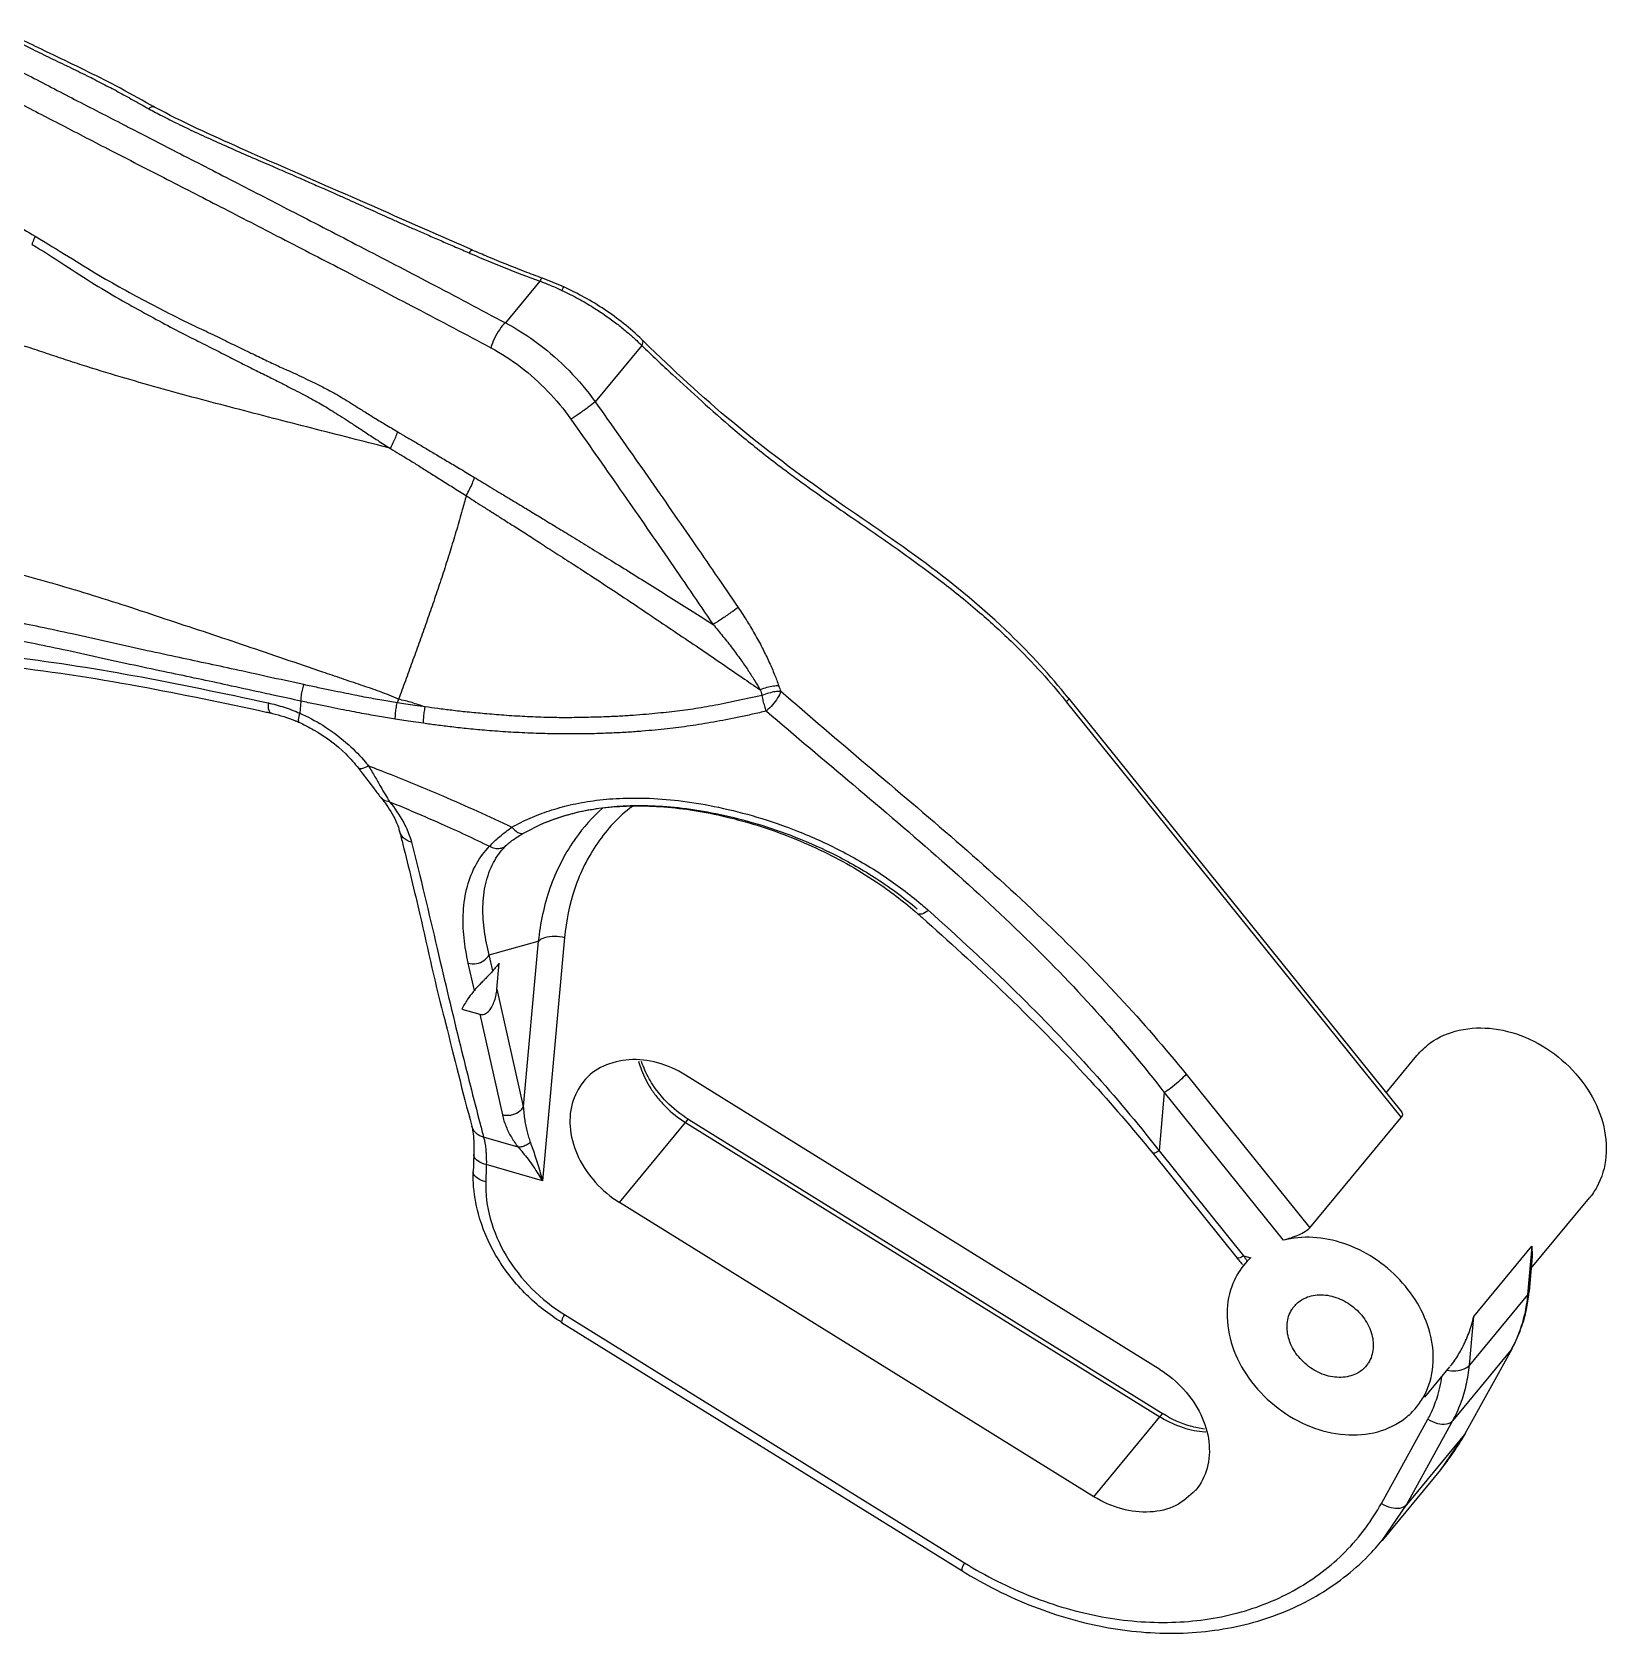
# Model space of a CAD drawing. Header units: inches. Extents: x 179987 to 181505, y -56815 to -55741.
# Drawn here: x 181127.1 to 181148.67, y -56754.26 to -56732.32 of the extents above; entities that cross this region are included whole.
import ezdxf

# ---------------------------------------------------------------- set-up
doc = ezdxf.new("R2010")
doc.units = ezdxf.units.IN
doc.header["$LTSCALE"] = 2
doc.header["$MEASUREMENT"] = 0
doc.layers.get('0').update_dxf_attribs({"linetype": 'CONTINUOUS'})

msp = doc.modelspace()

# ---------------------------------------------------------------- linework, layer by layer
for p, q in [((181134.057, -56735.729), (181133.584, -56736.3)), ((181134.386, -56735.809), (181134.092, -56735.688)), ((181135.451, -56736.61), (181134.814, -56737.381)), ((181130.784, -56741.481), (181130.769, -56741.647)), ((181141.267, -56741.491), (181145.851, -56747.183)), ((181141.294, -56741.437), (181141.294, -56741.437)), ((181141.294, -56741.437), (181145.861, -56747.109)), ((181131.887, -56742.813), (181131.887, -56742.812)), ((181132.134, -56743.261), (181132.134, -56743.26)), ((181133.83, -56743.29), (181134.085, -56743.162)), ((181134.085, -56743.162), (181134.088, -56743.161)), ((181133.362, -56744.954), (181134.035, -56744.77)), ((181134.035, -56744.77), (181133.829, -56747.034)), ((181134.395, -56744.719), (181134.091, -56748.053)), ((181133.16, -56745.442), (181133.076, -56745.069)), ((181133.411, -56745.174), (181133.362, -56744.954)), ((181133.468, -56745.426), (181133.5, -56745.069)), ((181133.16, -56745.442), (181133.142, -56745.463)), ((181133.468, -56745.426), (181133.829, -56747.034)), ((181132.989, -56745.698), (181133.233, -56745.768)), ((181133.233, -56745.768), (181133.543, -56747.149)), ((181145.648, -56746.844), (181146.069, -56746.334)), ((181142.547, -56750.633), (181136.05, -56746.603)), ((181142.907, -56746.591), (181144.601, -56748.695)), ((181142.609, -56746.842), (181142.537, -56747.638)), ((181142.609, -56746.842), (181144.238, -56748.865)), ((181135.146, -56748.346), (181136.051, -56747.251)), ((181136.051, -56747.251), (181142.548, -56751.282)), ((181136.095, -56747.213), (181142.593, -56751.244)), ((181144.601, -56748.695), (181145.851, -56747.183)), ((181133.123, -56747.302), (181133.123, -56747.3)), ((181133.759, -56747.589), (181133.286, -56747.452)), ((181133.152, -56747.689), (181133.152, -56747.689)), ((181142.45, -56747.674), (181143.607, -56749.112)), ((181142.537, -56747.638), (181143.695, -56749.076)), ((181134.091, -56748.053), (181133.323, -56747.829)), ((181141.644, -56752.377), (181135.146, -56748.346)), ((181147.634, -56749.249), (181148.431, -56748.286)), ((181146.848, -56749.909), (181147.645, -56748.944)), ((181147.645, -56748.944), (181147.584, -56749.613)), ((181147.645, -56748.944), (181147.649, -56749.086)), ((181143.695, -56749.076), (181143.792, -56749.104)), ((181143.745, -56749.151), (181143.696, -56749.207)), ((181143.7, -56749.202), (181143.711, -56749.188)), ((181143.748, -56749.147), (181143.708, -56749.192)), ((181147.649, -56749.086), (181147.606, -56749.564)), ((181147.584, -56749.613), (181146.788, -56750.577)), ((181147.606, -56749.564), (181147.584, -56749.613)), ((181134.393, -56749.883), (181139.873, -56753.283)), ((181134.354, -56749.989), (181139.834, -56753.389)), ((181146.788, -56750.577), (181146.848, -56749.909)), ((181147.357, -56750.37), (181146.56, -56751.335)), ((181147.368, -56750.355), (181146.721, -56751.523)), ((181147.368, -56750.355), (181147.357, -56750.37)), ((181146.175, -56751.016), (181146.521, -56750.597)), ((181141.644, -56752.377), (181142.548, -56751.282)), ((181145.583, -56752.468), (181146.219, -56751.315)), ((181145.924, -56752.487), (181146.56, -56751.335)), ((181146.721, -56751.523), (181145.924, -56752.487)), ((181146.732, -56751.507), (181146.39, -56752.01)), ((181146.39, -56752.01), (181145.591, -56752.978)), ((181145.593, -56752.975), (181145.924, -56752.487))]:
    msp.add_line(p, q)
for points, start_tangent, end_tangent in [([(181128.729, -56733.318), (181128.25, -56733.056), (181127.391, -56732.631), (181126.746, -56732.317)], (-0.875435, 0.483335), (-0.89611, 0.443833)), ([(181121.856, -56732.373), (181121.969, -56732.407), (181122.096, -56732.45), (181122.236, -56732.506), (181122.388, -56732.571), (181122.555, -56732.644), (181122.737, -56732.727), (181122.936, -56732.822), (181123.156, -56732.93), (181123.396, -56733.046), (181123.662, -56733.159), (181123.957, -56733.273), (181124.285, -56733.411), (181124.645, -56733.595), (181125.039, -56733.836), (181125.474, -56734.115), (181125.962, -56734.413), (181126.515, -56734.742), (181127.144, -56735.115)], (0.96147, -0.274911), (0.864438, -0.50274)), ([(181126.883, -56732.444), (181127.108, -56732.553)], (0.898375, -0.43923), (0.899125, -0.437691)), ([(181127.108, -56732.553), (181127.353, -56732.673), (181127.609, -56732.796), (181127.854, -56732.915), (181128.071, -56733.025), (181128.277, -56733.134), (181128.486, -56733.249)], (0.899125, -0.437691), (0.875407, -0.483387)), ([(181126.465, -56732.606), (181127.053, -56732.912), (181127.684, -56733.24), (181128.36, -56733.588), (181128.592, -56733.708)], (0.886052, -0.463586), (0.889155, -0.457605)), ([(181126.286, -56732.957), (181126.875, -56733.263), (181127.506, -56733.59), (181128.181, -56733.939), (181128.905, -56734.311), (181129.68, -56734.709), (181130.512, -56735.138), (181131.404, -56735.599), (181132.36, -56736.099), (181133.385, -56736.641)], (0.886204, -0.463295), (0.882195, -0.470885)), ([(181128.486, -56733.249), (181128.702, -56733.368)], (0.875407, -0.483387), (0.876745, -0.480955)), ([(181128.774, -56733.346), (181128.764, -56733.341), (181128.702, -56733.368)], (-0.80009, 0.59988), (-0.782935, -0.622103)), ([(181128.702, -56733.368), (181128.885, -56733.466)], (0.876729, -0.480986), (0.886648, -0.462445)), ([(181128.776, -56733.344), (181128.729, -56733.318)], (-0.876054, 0.482213), (-0.875435, 0.483335)), ([(181133.108, -56735.293), (181131.601, -56734.63), (181129.952, -56733.906), (181128.779, -56733.345)], (-0.915733, 0.401788), (-0.879789, 0.475364)), ([(181128.885, -56733.466), (181129.095, -56733.572)], (0.886648, -0.462445), (0.896955, -0.442122)), ([(181129.095, -56733.572), (181129.337, -56733.688), (181129.61, -56733.812), (181129.903, -56733.942), (181130.196, -56734.07), (181130.462, -56734.185), (181130.696, -56734.287), (181130.901, -56734.377), (181131.084, -56734.457), (181131.249, -56734.53), (181131.399, -56734.597), (181131.538, -56734.659), (181131.67, -56734.719), (181131.8, -56734.777), (181131.93, -56734.836), (181132.066, -56734.897), (181132.213, -56734.962), (181132.372, -56735.032), (181132.542, -56735.106), (181132.72, -56735.183), (181132.903, -56735.262)], (0.896955, -0.442122), (0.917748, -0.397164)), ([(181128.592, -56733.708), (181129.085, -56733.961), (181129.862, -56734.361), (181130.697, -56734.791), (181131.593, -56735.254), (181132.554, -56735.755), (181133.584, -56736.3)], (0.889155, -0.457605), (0.88236, -0.470574)), ([(181127.101, -56735.225), (181127.117, -56735.187), (181127.131, -56735.15), (181127.144, -56735.115)], (0.399422, 0.916767), (0.320699, 0.947181)), ([(181127.144, -56735.115), (181127.602, -56735.393), (181128.014, -56735.645), (181128.391, -56735.859), (181128.736, -56736.044), (181129.048, -56736.206), (181129.328, -56736.343), (181129.577, -56736.46), (181129.807, -56736.572), (181130.024, -56736.678), (181130.226, -56736.775), (181130.41, -56736.862), (181130.575, -56736.938), (181130.721, -56737.004), (181130.851, -56737.065), (181130.969, -56737.121), (181131.077, -56737.175), (181131.181, -56737.23), (181131.283, -56737.288), (181131.39, -56737.352), (181131.505, -56737.423), (181131.633, -56737.503), (181131.775, -56737.592), (181131.934, -56737.688), (181132.11, -56737.792)], (0.865168, -0.501483), (0.861227, -0.508221)), ([(181127.101, -56735.225), (181127.55, -56735.509), (181127.961, -56735.773), (181128.34, -56735.997), (181128.685, -56736.189), (181128.999, -56736.358), (181129.281, -56736.504), (181129.527, -56736.627), (181129.754, -56736.742), (181129.969, -56736.852), (181130.172, -56736.954), (181130.357, -56737.046), (181130.52, -56737.128), (181130.664, -56737.202), (181130.79, -56737.267), (181130.902, -56737.326), (181131.003, -56737.382), (181131.099, -56737.437), (181131.194, -56737.495), (181131.295, -56737.558), (181131.406, -56737.629), (181131.532, -56737.711), (181131.676, -56737.806), (181131.835, -56737.909), (181132.009, -56738.019)], (0.857056, -0.515223), (0.849101, -0.528231)), ([(181132.903, -56735.262), (181133.086, -56735.342)], (0.917748, -0.397164), (0.917488, -0.397763)), ([(181133.136, -56735.308), (181133.132, -56735.306), (181133.086, -56735.342)], (-0.741085, 0.671411), (-0.62889, -0.777494)), ([(181133.086, -56735.342), (181133.117, -56735.355)], (0.917501, -0.397735), (0.918252, -0.395996)), ([(181133.137, -56735.306), (181133.108, -56735.293)], (-0.915793, 0.40165), (-0.915733, 0.401788)), ([(181133.117, -56735.355), (181133.567, -56735.542), (181134.057, -56735.729)], (0.918252, -0.395996), (0.939084, -0.343687)), ([(181133.342, -56735.394), (181133.137, -56735.307)], (-0.922522, 0.385945), (-0.917499, 0.397737)), ([(181133.848, -56735.597), (181133.342, -56735.394)], (-0.934048, 0.357147), (-0.922522, 0.385945)), ([(181134.092, -56735.688), (181133.848, -56735.597)], (-0.939083, 0.34369), (-0.934048, 0.357147)), ([(181134.091, -56735.689), (181134.089, -56735.688), (181134.057, -56735.729)], (-0.635295, 0.77227), (-0.49626, -0.868174)), ([(181134.057, -56735.729), (181134.206, -56735.788)], (0.936965, -0.349423), (0.921975, -0.38725)), ([(181134.206, -56735.788), (181134.359, -56735.856)], (0.921975, -0.38725), (0.905355, -0.424655)), ([(181134.384, -56735.809), (181134.359, -56735.856)], (-0.392463, 0.919768), (-0.455916, -0.890023)), ([(181134.359, -56735.856), (181134.585, -56735.971), (181134.787, -56736.088)], (0.905345, -0.424677), (0.848933, -0.528501)), ([(181134.669, -56735.952), (181134.386, -56735.809)], (-0.8734, 0.487003), (-0.908578, 0.417715)), ([(181135.2, -56736.307), (181134.669, -56735.952)], (-0.782766, 0.622316), (-0.8734, 0.487003)), ([(181133.584, -56736.3), (181133.506, -56736.389), (181133.433, -56736.514), (181133.385, -56736.641)], (-0.766965, -0.641689), (-0.255215, -0.966884)), ([(181133.584, -56736.3), (181134.042, -56736.59), (181134.457, -56736.955), (181134.814, -56737.381)], (0.885964, -0.463754), (0.582441, -0.812873)), ([(181134.787, -56736.088), (181134.961, -56736.203), (181135.11, -56736.312)], (0.848933, -0.528501), (0.792594, -0.609749)), ([(181135.11, -56736.312), (181135.24, -56736.417), (181135.352, -56736.515), (181135.414, -56736.573)], (0.792594, -0.609749), (0.720759, -0.693186)), ([(181135.455, -56736.53), (181135.2, -56736.307)], (-0.718795, 0.695222), (-0.782766, 0.622316)), ([(181132.009, -56738.019), (181131.533, -56737.896), (181130.997, -56737.76), (181130.472, -56737.625), (181129.949, -56737.489), (181129.423, -56737.351), (181128.898, -56737.208), (181128.373, -56737.058), (181127.852, -56736.9), (181127.592, -56736.816), (181127.333, -56736.73), (181127.074, -56736.644), (181126.812, -56736.567)], (-0.966438, 0.2569), (-0.968814, 0.24779)), ([(181133.385, -56736.641), (181133.793, -56736.904), (181134.163, -56737.235), (181134.481, -56737.62)], (0.882107, -0.471049), (0.576389, -0.817175)), ([(181135.414, -56736.573), (181135.451, -56736.61)], (0.720759, -0.693186), (0.709986, -0.704216)), ([(181135.454, -56736.532), (181135.459, -56736.537), (181135.451, -56736.61)], (0.835454, -0.549561), (-0.386395, -0.922334)), ([(181135.451, -56736.61), (181135.873, -56737.009), (181136.273, -56737.374), (181136.7, -56737.747), (181137.187, -56738.144), (181137.732, -56738.55), (181138.331, -56738.968), (181138.962, -56739.405), (181139.559, -56739.844), (181140.083, -56740.27), (181140.537, -56740.687), (181140.93, -56741.095)], (0.718879, -0.695135), (0.670879, -0.741567)), ([(181135.491, -56736.566), (181135.454, -56736.531)], (-0.717007, 0.697066), (-0.715916, 0.698187)), ([(181141.294, -56741.437), (181140.496, -56740.565), (181139.346, -56739.598), (181138.071, -56738.703), (181136.697, -56737.662), (181135.491, -56736.566)], (-0.627497, 0.778619), (-0.717007, 0.697066)), ([(181134.814, -56737.381), (181134.719, -56737.456), (181134.596, -56737.544), (181134.481, -56737.62)], (-0.759404, -0.650619), (-0.849811, -0.527088)), ([(181134.814, -56737.381), (181135.493, -56738.347), (181136.146, -56739.285), (181136.771, -56740.197)], (0.577386, -0.816471), (0.563239, -0.826294)), ([(181132.009, -56738.019), (181132.049, -56737.94), (181132.083, -56737.864), (181132.11, -56737.792)], (0.468063, 0.883695), (0.325752, 0.945455)), ([(181132.11, -56737.792), (181132.231, -56737.864), (181132.361, -56737.941), (181132.498, -56738.023), (181132.645, -56738.11), (181132.804, -56738.204), (181132.976, -56738.306), (181133.163, -56738.418)], (0.861211, -0.508248), (0.854935, -0.518736)), ([(181134.481, -56737.62), (181135.157, -56738.585), (181135.807, -56739.522), (181136.429, -56740.432)], (0.576282, -0.817251), (0.56171, -0.827335)), ([(181132.009, -56738.019), (181132.129, -56738.092), (181132.257, -56738.171), (181132.393, -56738.256), (181132.539, -56738.348), (181132.696, -56738.447), (181132.865, -56738.552), (181133.047, -56738.667)], (0.858783, -0.51234), (0.839537, -0.543302)), ([(181133.047, -56738.667), (181133.093, -56738.581), (181133.132, -56738.497), (181133.163, -56738.418)], (0.48855, 0.872536), (0.332667, 0.943044)), ([(181133.163, -56738.418), (181133.262, -56738.478), (181133.371, -56738.544), (181133.492, -56738.617), (181133.624, -56738.697), (181133.769, -56738.784), (181133.926, -56738.879), (181134.099, -56738.985), (181134.29, -56739.101), (181134.504, -56739.231), (181134.741, -56739.377), (181135, -56739.536), (181135.276, -56739.706), (181135.561, -56739.884), (181135.852, -56740.066), (181136.143, -56740.25), (181136.429, -56740.432)], (0.854945, -0.518719), (0.842034, -0.539424)), ([(181133.047, -56738.667), (181132.993, -56738.863), (181132.917, -56739.13), (181132.837, -56739.395), (181132.754, -56739.658), (181132.668, -56739.92), (181132.58, -56740.179), (181132.49, -56740.437), (181132.399, -56740.693), (181132.307, -56740.948), (181132.214, -56741.202), (181132.12, -56741.456)], (-0.262129, -0.965033), (-0.346406, -0.938085)), ([(181133.047, -56738.667), (181133.152, -56738.735), (181133.269, -56738.81), (181133.399, -56738.893), (181133.541, -56738.983), (181133.698, -56739.082), (181133.87, -56739.191), (181134.06, -56739.315), (181134.274, -56739.453), (181134.514, -56739.607), (181134.779, -56739.779), (181135.064, -56739.966), (181135.361, -56740.164), (181135.665, -56740.369), (181135.97, -56740.574), (181136.27, -56740.776), (181136.558, -56740.972), (181136.828, -56741.157), (181137.074, -56741.327)], (0.841847, -0.539717), (0.821419, -0.570325)), ([(181132.12, -56741.456), (181131.866, -56741.351), (181131.605, -56741.261), (181131.343, -56741.172), (181131.082, -56741.083), (181130.559, -56740.905), (181130.036, -56740.727), (181129.513, -56740.551), (181128.989, -56740.378), (181128.466, -56740.204), (181127.942, -56740.037), (181127.417, -56739.88), (181127.154, -56739.806), (181126.892, -56739.735), (181126.628, -56739.665), (181126.364, -56739.6), (181126.102, -56739.531), (181125.861, -56739.42)], (-0.905116, 0.425164), (-0.834892, 0.550414)), ([(181130.824, -56741.255), (181130.325, -56741.146), (181129.881, -56741.048), (181129.475, -56740.961), (181129.068, -56740.874), (181128.622, -56740.778), (181128.136, -56740.669), (181127.651, -56740.561), (181127.21, -56740.467), (181126.818, -56740.384), (181126.464, -56740.313), (181126.144, -56740.252), (181125.853, -56740.198), (181125.588, -56740.15)], (-0.976868, 0.213845), (-0.984679, 0.174374)), ([(181136.771, -56740.197), (181136.672, -56740.269), (181136.545, -56740.357), (181136.429, -56740.432)], (-0.790503, -0.612458), (-0.848963, -0.528452)), ([(181136.771, -56740.197), (181136.896, -56740.389), (181137.012, -56740.584), (181137.113, -56740.773), (181137.199, -56740.953), (181137.271, -56741.119), (181137.328, -56741.271)], (0.563236, -0.826296), (0.32985, -0.944033)), ([(181130.281, -56741.372), (181129.834, -56741.274), (181129.426, -56741.186), (181129.015, -56741.1), (181128.562, -56741.004), (181128.068, -56740.895), (181127.583, -56740.789), (181127.142, -56740.698), (181126.751, -56740.62), (181126.399, -56740.555), (181126.079, -56740.499), (181125.788, -56740.449), (181125.522, -56740.404)], (-0.977108, 0.212746), (-0.986145, 0.165886)), ([(181136.429, -56740.432), (181136.564, -56740.594), (181136.692, -56740.757), (181136.808, -56740.915), (181136.911, -56741.064), (181136.999, -56741.202), (181137.074, -56741.327)], (0.653887, -0.756592), (0.495304, -0.86872)), ([(181125.257, -56740.769), (181126.747, -56740.868), (181128.483, -56741.129), (181130.334, -56741.505)], (0.999862, -0.016616), (0.977403, -0.211383)), ([(181125.248, -56740.912), (181126.66, -56740.995), (181128.563, -56741.276), (181130.309, -56741.63)], (0.99996, -0.008902), (0.977485, -0.211004)), ([(181140.93, -56741.095), (181141.253, -56741.472)], (0.670879, -0.741567), (0.629131, -0.7773)), ([(181130.784, -56741.481), (181130.791, -56741.408), (181130.804, -56741.331), (181130.824, -56741.255)], (0.03987, 0.999205), (0.288654, 0.957433)), ([(181132.103, -56741.504), (181132, -56741.487), (181131.892, -56741.469), (181131.776, -56741.448), (181131.652, -56741.425), (181131.516, -56741.398), (181131.366, -56741.368), (181131.201, -56741.335), (181131.021, -56741.297), (181130.824, -56741.255)], (-0.987969, 0.154655), (-0.976868, 0.213843)), ([(181137.328, -56741.271), (181137.254, -56741.277), (181137.165, -56741.296), (181137.074, -56741.327)], (-0.999565, 0.029509), (-0.929022, -0.370024)), ([(181137.074, -56741.327), (181137.087, -56741.364), (181137.101, -56741.402)], (0.345955, -0.938251), (0.341394, -0.93992)), ([(181137.355, -56741.347), (181137.281, -56741.352), (181137.192, -56741.371), (181137.101, -56741.402)], (-0.999658, -0.026137), (-0.918575, -0.395246)), ([(181137.355, -56741.347), (181137.313, -56741.438), (181137.243, -56741.533), (181137.158, -56741.617)], (-0.288893, -0.957361), (-0.771945, -0.63569)), ([(181137.328, -56741.271), (181137.341, -56741.309), (181137.353, -56741.341)], (0.329905, -0.944014), (0.32611, -0.945332)), ([(181137.353, -56741.341), (181138.538, -56742.356), (181139.759, -56743.398), (181140.937, -56744.466), (181141.997, -56745.539), (181142.907, -56746.591)], (0.754966, -0.655764), (0.627196, -0.778861)), ([(181130.422, -56741.402), (181130.281, -56741.372)], (-0.977197, 0.212335), (-0.977108, 0.212746)), ([(181130.334, -56741.505), (181130.342, -56741.606), (181130.37, -56741.643)], (-0.039287, -0.999228), (0.94235, -0.334628)), ([(181130.334, -56741.505), (181130.555, -56741.565)], (0.977409, -0.211357), (0.950337, -0.311224)), ([(181130.784, -56741.481), (181130.422, -56741.402)], (-0.977311, 0.21181), (-0.977197, 0.212335)), ([(181130.555, -56741.565), (181130.769, -56741.647)], (0.950337, -0.311224), (0.914636, -0.404279)), ([(181132.076, -56741.728), (181131.971, -56741.711), (181131.862, -56741.693), (181131.745, -56741.672), (181131.619, -56741.649), (181131.481, -56741.623), (181131.33, -56741.594), (181131.164, -56741.561), (181130.983, -56741.523), (181130.784, -56741.481)], (-0.987881, 0.155213), (-0.977252, 0.212083)), ([(181132.076, -56741.728), (181132.079, -56741.656), (181132.088, -56741.58), (181132.103, -56741.504)], (-0.005498, 0.999985), (0.227253, 0.973836)), ([(181132.12, -56741.456), (181132.111, -56741.48), (181132.103, -56741.504)], (-0.346018, -0.938228), (-0.348041, -0.937479)), ([(181132.487, -56741.561), (181132.346, -56741.541), (181132.219, -56741.522), (181132.103, -56741.504)], (-0.990528, 0.13731), (-0.988224, 0.153015)), ([(181132.486, -56741.56), (181132.396, -56741.53), (181132.305, -56741.502), (181132.214, -56741.477), (181132.12, -56741.456)], (-0.943703, 0.330794), (-0.981643, 0.19073)), ([(181132.463, -56741.785), (181132.465, -56741.714), (181132.473, -56741.637), (181132.486, -56741.561)], (-0.01613, 0.99987), (0.210476, 0.977599)), ([(181137.101, -56741.402), (181136.924, -56741.441), (181136.749, -56741.479), (181136.581, -56741.514), (181136.42, -56741.545), (181136.267, -56741.572), (181136.118, -56741.595), (181135.972, -56741.614), (181135.825, -56741.631), (181135.673, -56741.647), (181135.512, -56741.662), (181135.338, -56741.676), (181135.147, -56741.688), (181134.932, -56741.698), (181134.693, -56741.704), (181134.429, -56741.708), (181134.145, -56741.704), (181133.852, -56741.693), (181133.564, -56741.675), (181133.298, -56741.653), (181133.061, -56741.631), (181132.849, -56741.607), (181132.658, -56741.583), (181132.486, -56741.56)], (-0.97482, -0.222991), (-0.990627, 0.136592)), ([(181137.158, -56741.617), (181137.136, -56741.549), (181137.117, -56741.476), (181137.101, -56741.402)], (-0.334758, 0.942304), (-0.185612, 0.982623)), ([(181141.253, -56741.472), (181141.267, -56741.491)], (0.629131, -0.7773), (0.627098, -0.77894)), ([(181141.293, -56741.44), (181141.296, -56741.442), (181141.267, -56741.491)], (0.903847, -0.427856), (-0.636985, -0.770877)), ([(181130.309, -56741.63), (181130.369, -56741.643)], (0.977485, -0.211004), (0.977399, -0.211401)), ([(181130.369, -56741.643), (181130.394, -56741.649), (181130.701, -56741.747)], (0.977438, -0.21122), (0.924976, -0.380025)), ([(181130.701, -56741.747), (181130.707, -56741.749), (181130.723, -56741.756)], (0.924976, -0.380025), (0.92055, -0.390625)), ([(181130.723, -56741.756), (181130.751, -56741.768)], (0.92055, -0.390625), (0.914671, -0.404198)), ([(181130.769, -56741.647), (181130.746, -56741.738), (181130.753, -56741.766)], (-0.311984, -0.950087), (0.621014, -0.7838)), ([(181130.751, -56741.768), (181130.958, -56741.873)], (0.91456, -0.404451), (0.866537, -0.499112)), ([(181130.769, -56741.647), (181130.807, -56741.664)], (0.915057, -0.403324), (0.908265, -0.418395)), ([(181130.807, -56741.664), (181131.12, -56741.836)], (0.908265, -0.418395), (0.839976, -0.542624)), ([(181132.463, -56741.785), (181132.321, -56741.765), (181132.193, -56741.746), (181132.076, -56741.728)], (-0.990304, 0.13892), (-0.987962, 0.154696)), ([(181137.159, -56741.617), (181136.968, -56741.661), (181136.783, -56741.701), (181136.605, -56741.736), (181136.436, -56741.768), (181136.273, -56741.796), (181136.115, -56741.82), (181135.959, -56741.841), (181135.801, -56741.86), (181135.635, -56741.877), (181135.458, -56741.893), (181135.264, -56741.907), (181135.048, -56741.918), (181134.805, -56741.927), (181134.534, -56741.931), (181134.239, -56741.929), (181133.929, -56741.92), (181133.62, -56741.904), (181133.332, -56741.883), (181133.077, -56741.86), (181132.849, -56741.835), (181132.645, -56741.81), (181132.463, -56741.785)], (-0.972522, -0.232813), (-0.990264, 0.139201)), ([(181137.159, -56741.617), (181138.349, -56742.625), (181139.561, -56743.666), (181140.714, -56744.732), (181141.739, -56745.799), (181142.609, -56746.842)], (0.758732, -0.651403), (0.612526, -0.79045)), ([(181130.958, -56741.873), (181131.398, -56742.205)], (0.866537, -0.499112), (0.714731, -0.699399)), ([(181131.12, -56741.836), (181131.438, -56742.08)], (0.839976, -0.542624), (0.742663, -0.669666)), ([(181131.398, -56742.205), (181131.575, -56742.403)], (0.714731, -0.699399), (0.619053, -0.785349)), ([(181131.438, -56742.08), (181131.667, -56742.316)], (0.742663, -0.669666), (0.643986, -0.765038)), ([(181131.575, -56742.403), (181131.597, -56742.431), (181131.606, -56742.443)], (0.618937, -0.78544), (0.612115, -0.790769)), ([(181131.708, -56742.366), (181131.614, -56742.407), (181131.576, -56742.401)], (-0.868225, -0.49617), (-0.813839, 0.581091)), ([(181131.606, -56742.443), (181131.787, -56742.682)], (0.612115, -0.790769), (0.599466, -0.8004)), ([(181131.667, -56742.316), (181131.708, -56742.366)], (0.643986, -0.765038), (0.62222, -0.782843)), ([(181131.708, -56742.366), (181131.798, -56742.518)], (0.519998, -0.854167), (0.50169, -0.865047)), ([(181131.708, -56742.366), (181132.019, -56742.488)], (0.93345, -0.358709), (0.929556, -0.368681)), ([(181131.798, -56742.518), (181131.874, -56742.651), (181131.94, -56742.765)], (0.50169, -0.865047), (0.508499, -0.861063)), ([(181132.019, -56742.488), (181132.727, -56742.78), (181133.674, -56743.207)], (0.929556, -0.368681), (0.903099, -0.429433)), ([(181131.787, -56742.682), (181131.887, -56742.813)], (0.599466, -0.8004), (0.628772, -0.77759)), ([(181131.887, -56742.812), (181131.952, -56742.898)], (0.627323, -0.778759), (0.581466, -0.813571)), ([(181131.998, -56742.859), (181131.912, -56742.835), (181131.888, -56742.812)], (-0.999803, 0.019853), (-0.631151, 0.77566)), ([(181131.94, -56742.765), (181131.998, -56742.859)], (0.508499, -0.861063), (0.535916, -0.844271)), ([(181131.998, -56742.859), (181132.187, -56743.14)], (0.627753, -0.778413), (0.476834, -0.878993)), ([(181131.998, -56742.859), (181132.258, -56742.967)], (0.926166, -0.377116), (0.92186, -0.387524)), ([(181134.472, -56742.903), (181134.788, -56742.845), (181135.147, -56742.813), (181135.558, -56742.812), (181136.014, -56742.851), (181136.504, -56742.935), (181137.028, -56743.068), (181137.585, -56743.261), (181138.17, -56743.526), (181138.77, -56743.878), (181139.277, -56744.26)], (0.974648, 0.223744), (0.762608, -0.646861)), ([(181131.952, -56742.898), (181132.099, -56743.157)], (0.581466, -0.813571), (0.378555, -0.925579)), ([(181132.258, -56742.967), (181132.704, -56743.16), (181133.368, -56743.469)], (0.92186, -0.387524), (0.899692, -0.436525)), ([(181133.674, -56743.207), (181133.924, -56743.082)], (0.87012, 0.49284), (0.916119, 0.400906)), ([(181133.924, -56743.082), (181134.187, -56742.982)], (0.916119, 0.400906), (0.950157, 0.311772)), ([(181134.085, -56743.162), (181134.525, -56743.015)], (0.917775, 0.397102), (0.970481, 0.241178)), ([(181134.088, -56743.161), (181134.305, -56743.078), (181134.525, -56743.014)], (0.918246, 0.396009), (0.969942, 0.243337)), ([(181134.187, -56742.982), (181134.472, -56742.903)], (0.950157, 0.311772), (0.974648, 0.223744)), ([(181135.333, -56742.917), (181135.318, -56742.928), (181134.849, -56743.422), (181134.534, -56744.049), (181134.395, -56744.719)], (-0.795324, -0.606185), (-0.090656, -0.995882)), ([(181134.525, -56743.015), (181134.541, -56743.01)], (0.970481, 0.241178), (0.971789, 0.235852)), ([(181134.525, -56743.014), (181134.541, -56743.01)], (0.969942, 0.243337), (0.971239, 0.238105)), ([(181134.914, -56742.946), (181134.544, -56743.362), (181134.526, -56743.388)], (-0.743359, -0.668893), (-0.568736, -0.82252)), ([(181134.541, -56743.01), (181134.569, -56743.003), (181134.863, -56742.948), (181135.197, -56742.916), (181135.581, -56742.913), (181136.007, -56742.946), (181136.466, -56743.021), (181136.961, -56743.142), (181137.492, -56743.319), (181138.053, -56743.563), (181138.634, -56743.891), (181139.225, -56744.327)], (0.971239, 0.238105), (0.761856, -0.647746)), ([(181134.541, -56743.01), (181135.289, -56742.916), (181136.117, -56742.97), (181136.977, -56743.165), (181137.834, -56743.491), (181138.662, -56743.955), (181139.197, -56744.363)], (0.971789, 0.235852), (0.755282, -0.6554)), ([(181132.099, -56743.157), (181132.134, -56743.26)], (0.378555, -0.925579), (0.250041, -0.968235)), ([(181132.134, -56743.261), (181132.18, -56743.443)], (0.24836, -0.968668), (0.243265, -0.96996)), ([(181132.298, -56743.414), (181132.186, -56743.351), (181132.134, -56743.261)], (-0.96525, 0.261327), (-0.252155, 0.967687)), ([(181132.187, -56743.14), (181132.228, -56743.221)], (0.476834, -0.878993), (0.420247, -0.90741)), ([(181132.228, -56743.221), (181132.298, -56743.414)], (0.420247, -0.90741), (0.248367, -0.968666)), ([(181133.368, -56743.469), (181133.43, -56743.404), (181133.506, -56743.336), (181133.588, -56743.27), (181133.674, -56743.207)], (0.657741, 0.753244), (0.81822, 0.574906)), ([(181133.58, -56743.472), (181133.629, -56743.426), (181133.69, -56743.379), (181133.759, -56743.333), (181133.83, -56743.29)], (0.687547, 0.72614), (0.86703, 0.498255)), ([(181133.674, -56743.207), (181133.73, -56743.262), (181133.784, -56743.291), (181133.83, -56743.29)], (0.632037, -0.774938), (0.916711, 0.399551)), ([(181132.18, -56743.443), (181132.412, -56744.403), (181132.757, -56745.86), (181132.764, -56745.887)], (0.243265, -0.96996), (0.236679, -0.971588)), ([(181132.298, -56743.414), (181132.649, -56744.867), (181132.968, -56746.204), (181133.239, -56747.271)], (0.248513, -0.968629), (0.252806, -0.967517)), ([(181133.076, -56745.069), (181133.018, -56744.723), (181133.009, -56744.366), (181133.063, -56744.017), (181133.188, -56743.71), (181133.368, -56743.469)], (-0.21914, 0.975694), (0.698292, 0.715813)), ([(181133.362, -56744.954), (181133.297, -56744.632), (181133.277, -56744.3), (181133.316, -56743.977), (181133.421, -56743.693), (181133.58, -56743.472)], (-0.249993, 0.968248), (0.687583, 0.726105)), ([(181133.368, -56743.469), (181133.44, -56743.496), (181133.514, -56743.497), (181133.58, -56743.472)], (0.869257, -0.494361), (0.84849, 0.529212)), ([(181134.526, -56743.388), (181134.195, -56744.042), (181134.035, -56744.77)], (-0.568736, -0.82252), (-0.102064, -0.994778)), ([(181139.197, -56744.363), (181139.232, -56744.393)], (0.755282, -0.6554), (0.749285, -0.662248)), ([(181139.232, -56744.393), (181139.287, -56744.442)], (0.749197, -0.662347), (0.748377, -0.663274)), ([(181139.375, -56744.345), (181139.286, -56744.397), (181139.233, -56744.393)], (-0.777559, -0.62881), (-0.800394, 0.599474)), ([(181139.277, -56744.26), (181139.312, -56744.29)], (0.762608, -0.646861), (0.75684, -0.653601)), ([(181139.312, -56744.29), (181139.375, -56744.345)], (0.75684, -0.653601), (0.746234, -0.665684)), ([(181139.375, -56744.345), (181140.575, -56745.461), (181141.63, -56746.558), (181142.519, -56747.615)], (0.746257, -0.665658), (0.616607, -0.787271)), ([(181139.287, -56744.442), (181140.376, -56745.439), (181141.59, -56746.674), (181142.45, -56747.674)], (0.748377, -0.663274), (0.627159, -0.778891)), ([(181134.035, -56744.77), (181134.125, -56744.718), (181134.256, -56744.699), (181134.395, -56744.719)], (0.67429, 0.738467), (0.960246, -0.279157)), ([(181133.076, -56745.069), (181133.187, -56745.074), (181133.291, -56745.032)], (0.962474, -0.271372), (0.822153, 0.569266)), ([(181133.291, -56745.032), (181133.362, -56744.954)], (0.822153, 0.569266), (0.458144, 0.888878)), ([(181133.5, -56745.069), (181133.456, -56745.122)], (-0.644516, -0.764591), (-0.644429, -0.764664)), ([(181133.303, -56745.29), (181133.278, -56745.316)], (-0.699027, -0.715095), (-0.698658, -0.715455)), ([(181133.411, -56745.174), (181133.374, -56745.217), (181133.326, -56745.266), (181133.303, -56745.29)], (-0.644342, -0.764737), (-0.699027, -0.715095)), ([(181133.456, -56745.122), (181133.411, -56745.174)], (-0.644429, -0.764664), (-0.644342, -0.764737)), ([(181133.142, -56745.463), (181133.067, -56745.564)], (-0.637058, -0.770816), (-0.555475, -0.831533)), ([(181133.194, -56745.403), (181133.16, -56745.442)], (-0.676467, -0.736473), (-0.653772, -0.756692)), ([(181133.278, -56745.316), (181133.234, -56745.361), (181133.194, -56745.403)], (-0.698658, -0.715455), (-0.676467, -0.736473)), ([(181133.233, -56745.768), (181133.297, -56745.767), (181133.352, -56745.732), (181133.395, -56745.676), (181133.428, -56745.606), (181133.453, -56745.522), (181133.46, -56745.488)], (0.960246, -0.279157), (0.17036, 0.985382)), ([(181133.46, -56745.488), (181133.468, -56745.426)], (0.17036, 0.985382), (0.090624, 0.995885)), ([(181133.067, -56745.564), (181132.989, -56745.698)], (-0.555475, -0.831533), (-0.444596, -0.895731)), ([(181132.764, -56745.887), (181133.123, -56747.3)], (0.236679, -0.971588), (0.255289, -0.966865)), ([(181146.069, -56746.335), (181146.247, -56746.167), (181146.648, -56745.988), (181147.121, -56745.968), (181147.61, -56746.11), (181148.055, -56746.397), (181148.404, -56746.794), (181148.613, -56747.253), (181148.658, -56747.719)], (0.637315, 0.770604), (-0.090624, -0.995885)), ([(181136.05, -56746.603), (181135.668, -56746.435), (181135.278, -56746.393), (181134.927, -56746.482), (181134.656, -56746.69), (181134.653, -56746.694)], (-0.849761, 0.527168), (-0.636876, -0.770967)), ([(181135.408, -56746.41), (181135.449, -56746.536), (181135.577, -56746.787), (181135.667, -56746.913)], (0.252067, -0.96771), (0.628359, -0.777923)), ([(181135.699, -56746.866), (181135.554, -56746.654), (181135.449, -56746.416)], (-0.632471, 0.774584), (-0.309931, 0.950759)), ([(181142.907, -56746.591), (181142.828, -56746.672), (181142.719, -56746.764), (181142.609, -56746.842)], (-0.636985, -0.770877), (-0.844028, -0.5363)), ([(181134.653, -56746.694), (181134.499, -56746.993), (181134.475, -56747.354), (181134.587, -56747.73), (181134.82, -56748.074), (181135.146, -56748.346)], (-0.636876, -0.770967), (0.849761, -0.527168)), ([(181133.829, -56747.034), (181133.759, -56747.113), (181133.654, -56747.154), (181133.543, -56747.149)], (-0.458144, -0.888878), (-0.962474, 0.271372)), ([(181133.829, -56747.034), (181133.837, -56747.128), (181133.849, -56747.218), (181133.863, -56747.302), (181133.881, -56747.381), (181133.902, -56747.455), (181133.926, -56747.527)], (0.058698, -0.998276), (0.351036, -0.936362)), ([(181135.667, -56746.913), (181135.777, -56747.035)], (0.628359, -0.777923), (0.709081, -0.705127)), ([(181135.787, -56746.964), (181135.699, -56746.866)], (-0.694885, 0.719121), (-0.632471, 0.774584)), ([(181135.777, -56747.035), (181136.051, -56747.251)], (0.709081, -0.705127), (0.849761, -0.527168)), ([(181136.095, -56747.213), (181135.787, -56746.964)], (-0.849761, 0.527168), (-0.694885, 0.719121)), ([(181133.239, -56747.271), (181133.286, -56747.452)], (0.252806, -0.967517), (0.255321, -0.966856)), ([(181133.543, -56747.149), (181133.565, -56747.23), (181133.594, -56747.309), (181133.627, -56747.383), (181133.666, -56747.454), (181133.709, -56747.522), (181133.759, -56747.589)], (0.219197, -0.975681), (0.623741, -0.781631)), ([(181136.092, -56747.214), (181136.091, -56747.213), (181136.051, -56747.251)], (-0.411769, 0.911288), (-0.636985, -0.770877)), ([(181145.861, -56747.11), (181145.871, -56747.136), (181145.851, -56747.183)], (0.604791, -0.796384), (-0.636985, -0.770877)), ([(181133.123, -56747.302), (181133.138, -56747.378), (181133.153, -56747.626)], (0.256689, -0.966494), (-0.007884, -0.999969)), ([(181133.286, -56747.452), (181133.174, -56747.389), (181133.123, -56747.302)], (-0.965926, 0.258817), (-0.265441, 0.964127)), ([(181133.286, -56747.452), (181133.316, -56747.621)], (0.269833, -0.962907), (0.094825, -0.995494)), ([(181133.152, -56747.689), (181133.147, -56747.824)], (-0.034943, -0.999389), (-0.033661, -0.999433)), ([(181133.153, -56747.626), (181133.152, -56747.689)], (-0.007884, -0.999969), (-0.034102, -0.999418)), ([(181133.209, -56747.781), (181133.154, -56747.71), (181133.153, -56747.689)], (-0.816835, 0.576871), (0.068704, 0.997637)), ([(181133.316, -56747.621), (181133.32, -56747.684)], (0.094825, -0.995494), (0.054124, -0.998534)), ([(181133.32, -56747.684), (181133.323, -56747.829)], (0.054124, -0.998534), (-0.021348, -0.999772)), ([(181133.926, -56747.527), (181133.871, -56747.562), (181133.814, -56747.583), (181133.759, -56747.589)], (-0.794373, -0.60743), (-0.9997, 0.024487)), ([(181133.759, -56747.589), (181133.824, -56747.666), (181133.894, -56747.755), (181133.967, -56747.857), (181134.038, -56747.963), (181134.091, -56748.053)], (0.665901, -0.74604), (0.499376, -0.866385)), ([(181133.926, -56747.527), (181133.959, -56747.616), (181133.993, -56747.717), (181134.028, -56747.828), (181134.062, -56747.943), (181134.091, -56748.053)], (0.350934, -0.9364), (0.245139, -0.969488)), ([(181142.537, -56747.638), (181142.473, -56747.672), (181142.45, -56747.672)], (-0.844028, -0.5363), (-0.897778, 0.440449)), ([(181142.519, -56747.615), (181142.537, -56747.638)], (0.616607, -0.787271), (0.615419, -0.7882)), ([(181133.146, -56748.082), (181133.144, -56747.924)], (-0.053148, 0.998587), (0.032634, 0.999467)), ([(181133.147, -56747.824), (181133.144, -56747.922)], (-0.033661, -0.999433), (-0.03271, -0.999465)), ([(181133.315, -56748.063), (181133.201, -56748.015), (181133.146, -56747.944), (181133.145, -56747.924)], (-0.972147, 0.234372), (0.066851, 0.997763)), ([(181133.323, -56747.829), (181133.209, -56747.781)], (-0.971691, 0.236256), (-0.816835, 0.576871)), ([(181133.323, -56747.829), (181133.319, -56747.947)], (-0.034944, -0.999389), (-0.033788, -0.999429)), ([(181148.658, -56747.719), (181148.533, -56748.136), (181148.431, -56748.285)], (-0.090624, -0.995885), (-0.637315, -0.770604)), ([(181134.323, -56749.97), (181133.846, -56749.583), (181133.455, -56749.073), (181133.214, -56748.503), (181133.146, -56748.082)], (-0.842697, 0.538388), (-0.053148, 0.998587)), ([(181133.315, -56748.063), (181133.377, -56748.567), (181133.594, -56749.074), (181133.948, -56749.529), (181134.393, -56749.883)], (-0.032634, -0.999467), (0.849761, -0.527168)), ([(181133.319, -56747.947), (181133.315, -56748.063)], (-0.033788, -0.999429), (-0.032696, -0.999465)), ([(181144.601, -56748.695), (181144.541, -56748.745), (181144.449, -56748.793), (181144.342, -56748.834), (181144.238, -56748.865)], (-0.636985, -0.770877), (-0.966767, -0.255659)), ([(181146.288, -56750.587), (181146.259, -56750.182), (181146.103, -56749.776), (181145.835, -56749.408), (181145.48, -56749.11), (181145.07, -56748.91), (181144.643, -56748.826), (181144.238, -56748.865)], (0.090624, 0.995885), (-0.966767, -0.255659)), ([(181143.696, -56749.206), (181143.532, -56749.497), (181143.469, -56749.92), (181143.563, -56750.373), (181143.805, -56750.804), (181144.167, -56751.165), (181144.609, -56751.415), (181145.081, -56751.527), (181145.532, -56751.487), (181145.909, -56751.301), (181146.061, -56751.153)], (-0.632234, -0.774778), (0.637082, 0.770796)), ([(181143.607, -56749.112), (181143.609, -56749.113), (181143.625, -56749.134)], (0.627061, -0.77897), (0.633428, -0.773802)), ([(181143.631, -56749.11), (181143.608, -56749.11)], (-0.982549, -0.186004), (-0.897794, 0.440416)), ([(181143.625, -56749.134), (181143.68, -56749.199)], (0.633428, -0.773802), (0.652165, -0.758077)), ([(181143.695, -56749.076), (181143.631, -56749.11)], (-0.844029, -0.536298), (-0.982549, -0.186004)), ([(181143.695, -56749.076), (181143.72, -56749.114)], (0.553256, -0.833012), (0.569489, -0.821999)), ([(181143.72, -56749.114), (181143.746, -56749.15)], (0.569489, -0.821999), (0.575872, -0.81754)), ([(181143.792, -56749.104), (181143.768, -56749.128), (181143.745, -56749.151)], (-0.736961, -0.675936), (-0.688995, -0.724766)), ([(181144.387, -56749.77), (181144.499, -56749.675), (181144.701, -56749.613), (181144.93, -56749.638), (181145.151, -56749.744), (181145.332, -56749.917), (181145.443, -56750.129), (181145.469, -56750.349)], (0.638155, 0.769908), (-0.090624, -0.995885)), ([(181147.584, -56749.613), (181147.542, -56749.88)], (-0.090624, -0.995885), (-0.221273, -0.975212)), ([(181147.562, -56749.843), (181147.601, -56749.615)], (0.222578, 0.974915), (0.114398, 0.993435)), ([(181147.601, -56749.615), (181147.606, -56749.564)], (0.114398, 0.993435), (0.090624, 0.995885)), ([(181134.393, -56749.883), (181134.356, -56749.965), (181134.357, -56749.988)], (-0.460206, -0.887812), (0.411769, -0.911288)), ([(181144.292, -56750.006), (181144.355, -56749.813), (181144.387, -56749.77)], (0.090624, 0.995885), (0.638155, 0.769908)), ([(181147.542, -56749.88), (181147.466, -56750.134)], (-0.221273, -0.975212), (-0.353613, -0.935392)), ([(181147.482, -56750.108), (181147.562, -56749.843)], (0.354845, 0.934925), (0.222578, 0.974915)), ([(181134.354, -56749.989), (181134.323, -56749.97)], (-0.849761, 0.527168), (-0.842697, 0.538388)), ([(181145.375, -56750.585), (181145.262, -56750.68), (181145.06, -56750.741), (181144.831, -56750.717), (181144.61, -56750.61), (181144.43, -56750.438), (181144.318, -56750.226), (181144.292, -56750.006)], (-0.638155, -0.769908), (0.090624, 0.995885)), ([(181146.588, -56750.509), (181146.688, -56750.342), (181146.778, -56750.141), (181146.848, -56749.909)], (0.566693, 0.823929), (0.225832, 0.974166)), ([(181147.368, -56750.355), (181147.482, -56750.108)], (0.483109, 0.87556), (0.354845, 0.934925)), ([(181147.466, -56750.134), (181147.366, -56750.354)], (-0.353613, -0.935392), (-0.47397, -0.880541)), ([(181145.469, -56750.349), (181145.406, -56750.542), (181145.375, -56750.585)], (-0.090624, -0.995885), (-0.638155, -0.769908)), ([(181146.526, -56750.591), (181146.588, -56750.509)], (0.630656, 0.776063), (0.566693, 0.823929)), ([(181147.366, -56750.354), (181147.357, -56750.37)], (-0.47397, -0.880541), (-0.483109, -0.87556)), ([(181142.547, -56750.633), (181142.874, -56750.906), (181143.108, -56751.25), (181143.219, -56751.626), (181143.194, -56751.987), (181143.04, -56752.286)], (0.849761, -0.527168), (-0.636866, -0.770974)), ([(181146.061, -56751.153), (181146.171, -56750.99), (181146.288, -56750.587)], (0.637082, 0.770796), (0.090624, 0.995885)), ([(181146.344, -56751.025), (181146.412, -56750.731)], (0.308097, 0.951355), (0.142646, 0.989774)), ([(181146.479, -56750.646), (181146.604, -56750.651)], (0.98598, -0.166862), (0.997032, 0.076994)), ([(181146.604, -56750.651), (181146.714, -56750.627)], (0.997032, 0.076994), (0.926907, 0.375291)), ([(181146.714, -56750.627), (181146.788, -56750.577)], (0.926907, 0.375291), (0.636985, 0.770877)), ([(181146.745, -56750.845), (181146.788, -56750.577)], (0.221273, 0.975212), (0.090624, 0.995885)), ([(181146.56, -56751.335), (181146.669, -56751.098), (181146.745, -56750.845)], (0.483109, 0.87556), (0.221273, 0.975212)), ([(181146.259, -56751.238), (181146.344, -56751.025)], (0.435861, 0.900014), (0.308097, 0.951355)), ([(181142.589, -56751.245), (181142.588, -56751.243), (181142.548, -56751.282)], (-0.411763, 0.911291), (-0.636985, -0.770877)), ([(181142.548, -56751.282), (181142.569, -56751.294)], (0.849761, -0.527168), (0.857885, -0.513841)), ([(181142.569, -56751.294), (181142.869, -56751.431)], (0.857885, -0.513841), (0.951799, -0.306722)), ([(181143.161, -56751.451), (181142.967, -56751.411), (181142.593, -56751.244)], (-0.991902, 0.127008), (-0.849761, 0.527168)), ([(181142.869, -56751.431), (181143.166, -56751.49), (181143.178, -56751.491)], (0.951799, -0.306722), (0.99798, -0.063535)), ([(181146.219, -56751.315), (181146.259, -56751.238)], (0.483109, 0.87556), (0.435861, 0.900014)), ([(181146.219, -56751.315), (181146.35, -56751.373)], (0.840786, -0.541368), (0.967625, -0.252393)), ([(181146.35, -56751.373), (181146.475, -56751.38), (181146.56, -56751.335)], (0.967625, -0.252393), (0.636985, 0.770877)), ([(181146.39, -56752.01), (181146.723, -56751.524)], (0.635726, 0.771915), (0.488148, 0.872761)), ([(181146.723, -56751.524), (181146.732, -56751.507)], (0.488148, 0.872761), (0.483109, 0.87556)), ([(181143.04, -56752.286), (181143.037, -56752.289), (181142.767, -56752.498), (181142.415, -56752.586), (181142.025, -56752.544), (181141.644, -56752.377)], (-0.636866, -0.770974), (-0.849761, 0.527168)), ([(181145.367, -56752.805), (181145.583, -56752.468)], (0.595023, 0.803708), (0.483109, 0.87556)), ([(181145.583, -56752.468), (181145.714, -56752.525), (181145.839, -56752.532), (181145.924, -56752.487)], (0.840785, -0.541368), (0.636985, 0.770877)), ([(181139.834, -56753.389), (181140.818, -56753.881), (181141.846, -56754.171), (181142.869, -56754.244), (181143.833, -56754.096), (181144.691, -56753.737), (181145.402, -56753.187), (181145.593, -56752.974)], (0.849761, -0.527168), (0.635726, 0.771915)), ([(181139.873, -56753.283), (181140.791, -56753.744), (181141.754, -56754.021), (181142.711, -56754.097), (181143.614, -56753.968), (181144.42, -56753.64), (181145.087, -56753.131), (181145.367, -56752.805)], (0.849761, -0.527168), (0.595023, 0.803708)), ([(181139.873, -56753.283), (181139.836, -56753.364), (181139.837, -56753.388)], (-0.460206, -0.887812), (0.411714, -0.911313))]:
    msp.add_spline(points, degree=3, dxfattribs=dict(start_tangent=start_tangent, end_tangent=end_tangent))

doc.saveas('drawing.dxf')
